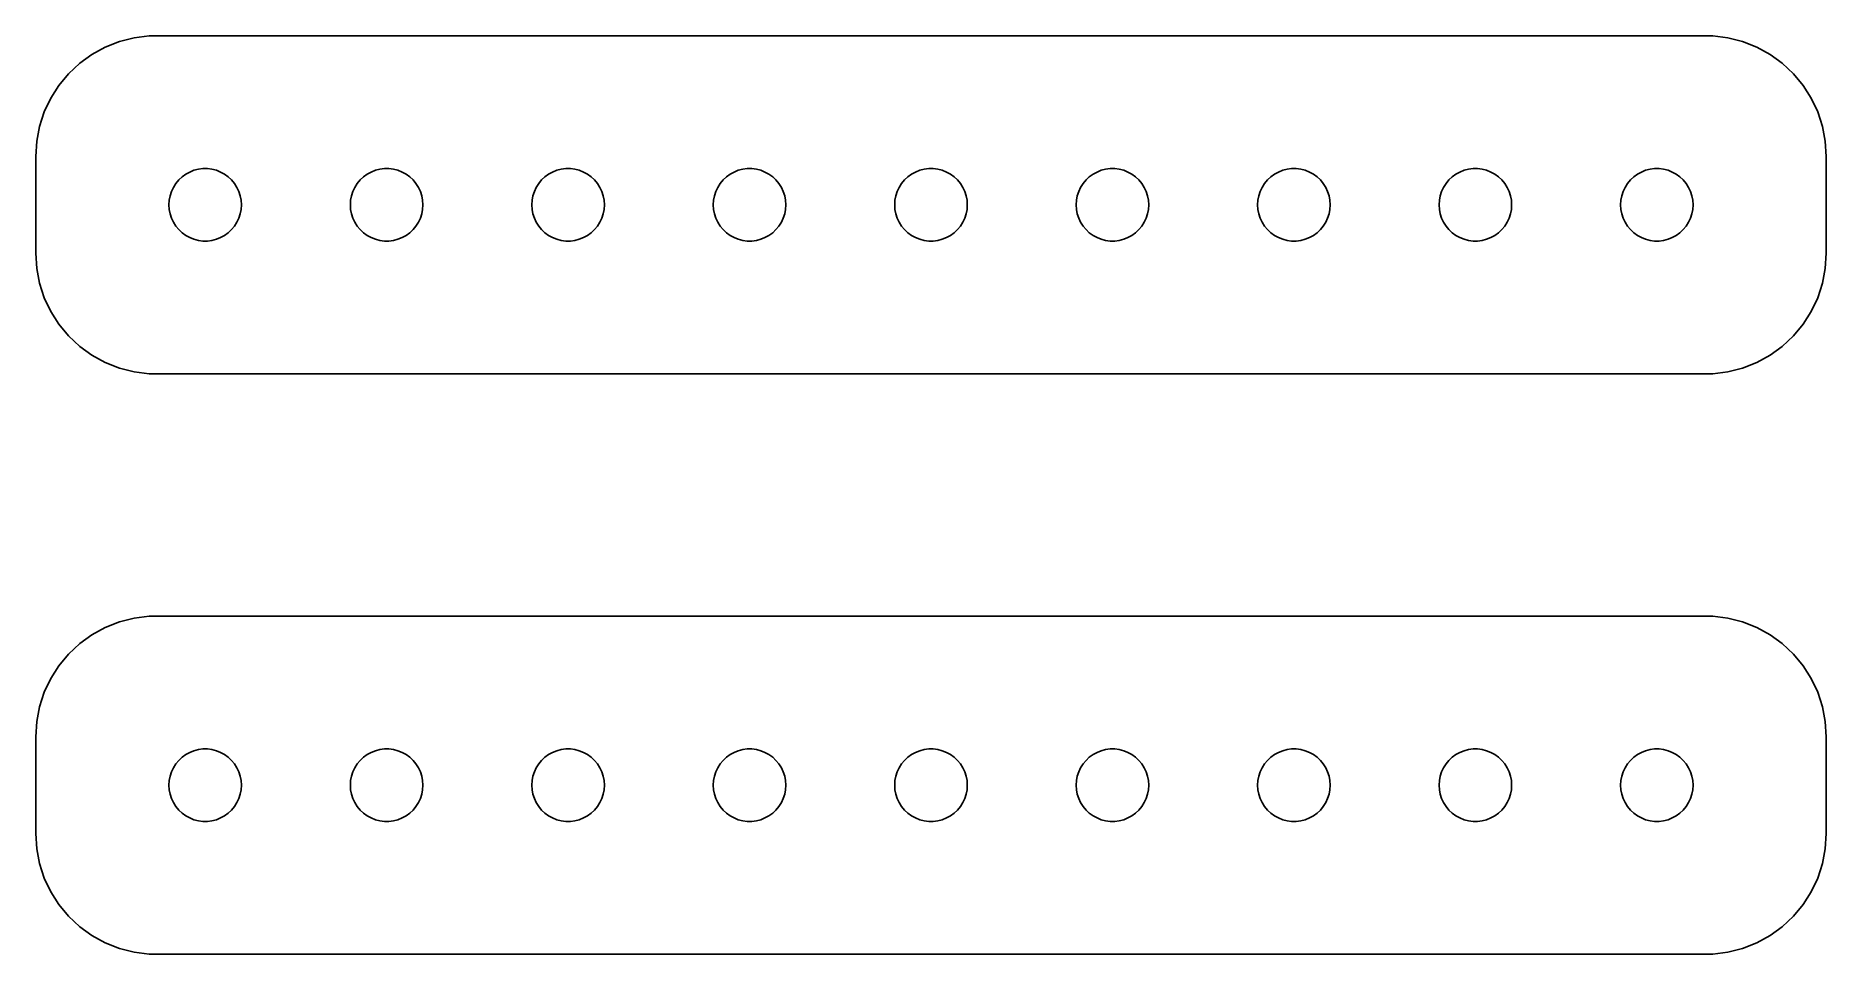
# Model space of a CAD drawing. Header units: metres. Extents: x -37 to 37, y 41 to 79.
import ezdxf

# ---------------------------------------------------------------- set-up
doc = ezdxf.new("R2010")
doc.units = ezdxf.units.M

msp = doc.modelspace()

# ---------------------------------------------------------------- linework, layer by layer
for p, q in [((-34.1289, 78.5241), (-34.6791, 78.2216)), ((-33.5451, 78.7553), (-34.1289, 78.5241)), ((-32.9369, 78.9114), (-33.5451, 78.7553)), ((-32.3139, 78.9901), (-32.9369, 78.9114)), ((32.3139, 78.9901), (-32.3139, 78.9901)), ((32.9369, 78.9114), (32.3139, 78.9901)), ((33.5451, 78.7553), (32.9369, 78.9114)), ((34.1289, 78.5241), (33.5451, 78.7553)), ((34.6791, 78.2216), (34.1289, 78.5241)), ((-35.1871, 77.8526), (-35.6448, 77.4227)), ((-34.6791, 78.2216), (-35.1871, 77.8526)), ((35.1871, 77.8526), (34.6791, 78.2216)), ((35.6448, 77.4227), (35.1871, 77.8526)), ((-35.6448, 77.4227), (-36.0451, 76.9389)), ((36.0451, 76.9389), (35.6448, 77.4227)), ((-36.3815, 76.4088), (-36.6489, 75.8406)), ((-36.0451, 76.9389), (-36.3815, 76.4088)), ((36.3815, 76.4088), (36.0451, 76.9389)), ((36.6489, 75.8406), (36.3815, 76.4088)), ((-36.6489, 75.8406), (-36.8429, 75.2434)), ((36.8429, 75.2434), (36.6489, 75.8406)), ((-36.8429, 75.2434), (-36.9606, 74.6267)), ((36.9606, 74.6267), (36.8429, 75.2434)), ((-36.9606, 74.6267), (-37, 74)), ((-37, 74), (-37, 70)), ((37, 74), (36.9606, 74.6267)), ((37, 70), (37, 74)), ((-30.9561, 73.1558), (-30.8037, 73.2665)), ((-30.8037, 73.2665), (-30.6387, 73.3572)), ((-30.6387, 73.3572), (-30.4635, 73.4266)), ((-30.4635, 73.4266), (-30.2811, 73.4734)), ((-30.2811, 73.4734), (-30.0942, 73.497)), ((-30.0942, 73.497), (-29.9058, 73.497)), ((-29.9058, 73.497), (-29.7189, 73.4734)), ((-29.7189, 73.4734), (-29.5365, 73.4266)), ((-29.5365, 73.4266), (-29.3613, 73.3572)), ((-29.3613, 73.3572), (-29.1963, 73.2665)), ((-29.1963, 73.2665), (-29.0439, 73.1558)), ((-23.4561, 73.1558), (-23.3037, 73.2665)), ((-23.3037, 73.2665), (-23.1387, 73.3572)), ((-23.1387, 73.3572), (-22.9635, 73.4266)), ((-22.9635, 73.4266), (-22.7811, 73.4734)), ((-22.7811, 73.4734), (-22.5942, 73.497)), ((-22.5942, 73.497), (-22.4058, 73.497)), ((-22.4058, 73.497), (-22.2189, 73.4734)), ((-22.2189, 73.4734), (-22.0365, 73.4266)), ((-22.0365, 73.4266), (-21.8613, 73.3572)), ((-21.8613, 73.3572), (-21.6963, 73.2665)), ((-21.6963, 73.2665), (-21.5439, 73.1558)), ((-15.9561, 73.1558), (-15.8037, 73.2665)), ((-15.8037, 73.2665), (-15.6387, 73.3572)), ((-15.6387, 73.3572), (-15.4635, 73.4266)), ((-15.4635, 73.4266), (-15.2811, 73.4734)), ((-15.2811, 73.4734), (-15.0942, 73.497)), ((-15.0942, 73.497), (-14.9058, 73.497)), ((-14.9058, 73.497), (-14.7189, 73.4734)), ((-14.7189, 73.4734), (-14.5365, 73.4266)), ((-14.5365, 73.4266), (-14.3613, 73.3572)), ((-14.3613, 73.3572), (-14.1963, 73.2665)), ((-14.1963, 73.2665), (-14.0439, 73.1558)), ((-8.45613, 73.1558), (-8.30373, 73.2665)), ((-8.30373, 73.2665), (-8.13866, 73.3572)), ((-8.13866, 73.3572), (-7.96352, 73.4266)), ((-7.96352, 73.4266), (-7.78107, 73.4734)), ((-7.78107, 73.4734), (-7.59418, 73.497)), ((-7.59418, 73.497), (-7.40581, 73.497)), ((-7.40581, 73.497), (-7.21892, 73.4734)), ((-7.21892, 73.4734), (-7.03647, 73.4266)), ((-7.03647, 73.4266), (-6.86133, 73.3572)), ((-6.86133, 73.3572), (-6.69626, 73.2665)), ((-6.69626, 73.2665), (-6.54385, 73.1558)), ((-0.956131, 73.1558), (-0.803726, 73.2665)), ((-0.803726, 73.2665), (-0.638657, 73.3572)), ((-0.638657, 73.3572), (-0.463516, 73.4266)), ((-0.463516, 73.4266), (-0.281067, 73.4734)), ((-0.281067, 73.4734), (-0.094177, 73.497)), ((-0.094177, 73.497), (0.094177, 73.497)), ((0.094177, 73.497), (0.281067, 73.4734)), ((0.281067, 73.4734), (0.463516, 73.4266)), ((0.463516, 73.4266), (0.638657, 73.3572)), ((0.638657, 73.3572), (0.803726, 73.2665)), ((0.803726, 73.2665), (0.956131, 73.1558)), ((6.54385, 73.1558), (6.69626, 73.2665)), ((6.69626, 73.2665), (6.86133, 73.3572)), ((6.86133, 73.3572), (7.03647, 73.4266)), ((7.03647, 73.4266), (7.21892, 73.4734)), ((7.21892, 73.4734), (7.40581, 73.497)), ((7.40581, 73.497), (7.59418, 73.497)), ((7.59418, 73.497), (7.78107, 73.4734)), ((7.78107, 73.4734), (7.96352, 73.4266)), ((7.96352, 73.4266), (8.13866, 73.3572)), ((8.13866, 73.3572), (8.30373, 73.2665)), ((8.30373, 73.2665), (8.45613, 73.1558)), ((14.0439, 73.1558), (14.1963, 73.2665)), ((14.1963, 73.2665), (14.3613, 73.3572)), ((14.3613, 73.3572), (14.5365, 73.4266)), ((14.5365, 73.4266), (14.7189, 73.4734)), ((14.7189, 73.4734), (14.9058, 73.497)), ((14.9058, 73.497), (15.0942, 73.497)), ((15.0942, 73.497), (15.2811, 73.4734)), ((15.2811, 73.4734), (15.4635, 73.4266)), ((15.4635, 73.4266), (15.6387, 73.3572)), ((15.6387, 73.3572), (15.8037, 73.2665)), ((15.8037, 73.2665), (15.9561, 73.1558)), ((21.5439, 73.1558), (21.6963, 73.2665)), ((21.6963, 73.2665), (21.8613, 73.3572)), ((21.8613, 73.3572), (22.0365, 73.4266)), ((22.0365, 73.4266), (22.2189, 73.4734)), ((22.2189, 73.4734), (22.4058, 73.497)), ((22.4058, 73.497), (22.5942, 73.497)), ((22.5942, 73.497), (22.7811, 73.4734)), ((22.7811, 73.4734), (22.9635, 73.4266)), ((22.9635, 73.4266), (23.1387, 73.3572)), ((23.1387, 73.3572), (23.3037, 73.2665)), ((23.3037, 73.2665), (23.4561, 73.1558)), ((29.0439, 73.1558), (29.1963, 73.2665)), ((29.1963, 73.2665), (29.3613, 73.3572)), ((29.3613, 73.3572), (29.5365, 73.4266)), ((29.5365, 73.4266), (29.7189, 73.4734)), ((29.7189, 73.4734), (29.9058, 73.497)), ((29.9058, 73.497), (30.0942, 73.497)), ((30.0942, 73.497), (30.2811, 73.4734)), ((30.2811, 73.4734), (30.4635, 73.4266)), ((30.4635, 73.4266), (30.6387, 73.3572)), ((30.6387, 73.3572), (30.8037, 73.2665)), ((30.8037, 73.2665), (30.9561, 73.1558)), ((-31.4529, 72.373), (-31.3947, 72.5522)), ((-31.3947, 72.5522), (-31.3145, 72.7226)), ((-31.3145, 72.7226), (-31.2135, 72.8817)), ((-31.2135, 72.8817), (-31.0934, 73.0268)), ((-31.0934, 73.0268), (-30.9561, 73.1558)), ((-29.0439, 73.1558), (-28.9065, 73.0268)), ((-28.9065, 73.0268), (-28.7865, 72.8817)), ((-28.7865, 72.8817), (-28.6855, 72.7226)), ((-28.6855, 72.7226), (-28.6053, 72.5522)), ((-28.6053, 72.5522), (-28.5471, 72.373)), ((-23.9529, 72.373), (-23.8947, 72.5522)), ((-23.8947, 72.5522), (-23.8145, 72.7226)), ((-23.8145, 72.7226), (-23.7135, 72.8817)), ((-23.7135, 72.8817), (-23.5934, 73.0268)), ((-23.5934, 73.0268), (-23.4561, 73.1558)), ((-21.5439, 73.1558), (-21.4065, 73.0268)), ((-21.4065, 73.0268), (-21.2865, 72.8817)), ((-21.2865, 72.8817), (-21.1855, 72.7226)), ((-21.1855, 72.7226), (-21.1053, 72.5522)), ((-21.1053, 72.5522), (-21.0471, 72.373)), ((-16.4529, 72.373), (-16.3947, 72.5522)), ((-16.3947, 72.5522), (-16.3145, 72.7226)), ((-16.3145, 72.7226), (-16.2135, 72.8817)), ((-16.2135, 72.8817), (-16.0934, 73.0268)), ((-16.0934, 73.0268), (-15.9561, 73.1558)), ((-14.0439, 73.1558), (-13.9065, 73.0268)), ((-13.9065, 73.0268), (-13.7865, 72.8817)), ((-13.7865, 72.8817), (-13.6855, 72.7226)), ((-13.6855, 72.7226), (-13.6053, 72.5522)), ((-13.6053, 72.5522), (-13.5471, 72.373)), ((-8.95287, 72.373), (-8.89465, 72.5522)), ((-8.89465, 72.5522), (-8.81445, 72.7226)), ((-8.81445, 72.7226), (-8.71352, 72.8817)), ((-8.71352, 72.8817), (-8.59344, 73.0268)), ((-8.59344, 73.0268), (-8.45613, 73.1558)), ((-6.54385, 73.1558), (-6.40654, 73.0268)), ((-6.40654, 73.0268), (-6.28647, 72.8817)), ((-6.28647, 72.8817), (-6.18553, 72.7226)), ((-6.18553, 72.7226), (-6.10533, 72.5522)), ((-6.10533, 72.5522), (-6.04712, 72.373)), ((-1.45287, 72.373), (-1.39465, 72.5522)), ((-1.39465, 72.5522), (-1.31445, 72.7226)), ((-1.31445, 72.7226), (-1.21352, 72.8817)), ((-1.21352, 72.8817), (-1.09344, 73.0268)), ((-1.09344, 73.0268), (-0.956131, 73.1558)), ((0.956131, 73.1558), (1.09344, 73.0268)), ((1.09344, 73.0268), (1.21352, 72.8817)), ((1.21352, 72.8817), (1.31445, 72.7226)), ((1.31445, 72.7226), (1.39465, 72.5522)), ((1.39465, 72.5522), (1.45287, 72.373)), ((6.04712, 72.373), (6.10533, 72.5522)), ((6.10533, 72.5522), (6.18553, 72.7226)), ((6.18553, 72.7226), (6.28647, 72.8817)), ((6.28647, 72.8817), (6.40654, 73.0268)), ((6.40654, 73.0268), (6.54385, 73.1558)), ((8.45613, 73.1558), (8.59344, 73.0268)), ((8.59344, 73.0268), (8.71352, 72.8817)), ((8.71352, 72.8817), (8.81445, 72.7226)), ((8.81445, 72.7226), (8.89465, 72.5522)), ((8.89465, 72.5522), (8.95287, 72.373)), ((13.5471, 72.373), (13.6053, 72.5522)), ((13.6053, 72.5522), (13.6855, 72.7226)), ((13.6855, 72.7226), (13.7865, 72.8817)), ((13.7865, 72.8817), (13.9065, 73.0268)), ((13.9065, 73.0268), (14.0439, 73.1558)), ((15.9561, 73.1558), (16.0934, 73.0268)), ((16.0934, 73.0268), (16.2135, 72.8817)), ((16.2135, 72.8817), (16.3145, 72.7226)), ((16.3145, 72.7226), (16.3947, 72.5522)), ((16.3947, 72.5522), (16.4529, 72.373)), ((21.0471, 72.373), (21.1053, 72.5522)), ((21.1053, 72.5522), (21.1855, 72.7226)), ((21.1855, 72.7226), (21.2865, 72.8817)), ((21.2865, 72.8817), (21.4065, 73.0268)), ((21.4065, 73.0268), (21.5439, 73.1558)), ((23.4561, 73.1558), (23.5934, 73.0268)), ((23.5934, 73.0268), (23.7135, 72.8817)), ((23.7135, 72.8817), (23.8145, 72.7226)), ((23.8145, 72.7226), (23.8947, 72.5522)), ((23.8947, 72.5522), (23.9529, 72.373)), ((28.5471, 72.373), (28.6053, 72.5522)), ((28.6053, 72.5522), (28.6855, 72.7226)), ((28.6855, 72.7226), (28.7865, 72.8817)), ((28.7865, 72.8817), (28.9065, 73.0268)), ((28.9065, 73.0268), (29.0439, 73.1558)), ((30.9561, 73.1558), (31.0934, 73.0268)), ((31.0934, 73.0268), (31.2135, 72.8817)), ((31.2135, 72.8817), (31.3145, 72.7226)), ((31.3145, 72.7226), (31.3947, 72.5522)), ((31.3947, 72.5522), (31.4529, 72.373)), ((-31.5, 72), (-31.4882, 72.188)), ((-31.4882, 71.812), (-31.5, 72)), ((-31.4882, 72.188), (-31.4529, 72.373)), ((-31.4529, 71.627), (-31.4882, 71.812)), ((-28.5471, 72.373), (-28.5118, 72.188)), ((-28.5118, 71.812), (-28.5471, 71.627)), ((-28.5118, 72.188), (-28.5, 72)), ((-28.5, 72), (-28.5118, 71.812)), ((-24, 72), (-23.9882, 72.188)), ((-23.9882, 71.812), (-24, 72)), ((-23.9882, 72.188), (-23.9529, 72.373)), ((-23.9529, 71.627), (-23.9882, 71.812)), ((-21.0471, 72.373), (-21.0118, 72.188)), ((-21.0118, 71.812), (-21.0471, 71.627)), ((-21.0118, 72.188), (-21, 72)), ((-21, 72), (-21.0118, 71.812)), ((-16.5, 72), (-16.4882, 72.188)), ((-16.4882, 71.812), (-16.5, 72)), ((-16.4882, 72.188), (-16.4529, 72.373)), ((-16.4529, 71.627), (-16.4882, 71.812)), ((-13.5471, 72.373), (-13.5118, 72.188)), ((-13.5118, 71.812), (-13.5471, 71.627)), ((-13.5118, 72.188), (-13.5, 72)), ((-13.5, 72), (-13.5118, 71.812)), ((-9, 72), (-8.98816, 72.188)), ((-8.98816, 71.812), (-9, 72)), ((-8.98816, 72.188), (-8.95287, 72.373)), ((-8.95287, 71.627), (-8.98816, 71.812)), ((-6.04712, 72.373), (-6.01183, 72.188)), ((-6.01183, 71.812), (-6.04712, 71.627)), ((-6.01183, 72.188), (-6, 72)), ((-6, 72), (-6.01183, 71.812)), ((-1.5, 72), (-1.48816, 72.188)), ((-1.48816, 71.812), (-1.5, 72)), ((-1.48816, 72.188), (-1.45287, 72.373)), ((-1.45287, 71.627), (-1.48816, 71.812)), ((1.45287, 72.373), (1.48816, 72.188)), ((1.48816, 71.812), (1.45287, 71.627)), ((1.48816, 72.188), (1.5, 72)), ((1.5, 72), (1.48816, 71.812)), ((6, 72), (6.01183, 72.188)), ((6.01183, 71.812), (6, 72)), ((6.01183, 72.188), (6.04712, 72.373)), ((6.04712, 71.627), (6.01183, 71.812)), ((8.95287, 72.373), (8.98816, 72.188)), ((8.98816, 71.812), (8.95287, 71.627)), ((8.98816, 72.188), (9, 72)), ((9, 72), (8.98816, 71.812)), ((13.5, 72), (13.5118, 72.188)), ((13.5118, 71.812), (13.5, 72)), ((13.5118, 72.188), (13.5471, 72.373)), ((13.5471, 71.627), (13.5118, 71.812)), ((16.4529, 72.373), (16.4882, 72.188)), ((16.4882, 71.812), (16.4529, 71.627)), ((16.4882, 72.188), (16.5, 72)), ((16.5, 72), (16.4882, 71.812)), ((21, 72), (21.0118, 72.188)), ((21.0118, 71.812), (21, 72)), ((21.0118, 72.188), (21.0471, 72.373)), ((21.0471, 71.627), (21.0118, 71.812)), ((23.9529, 72.373), (23.9882, 72.188)), ((23.9882, 71.812), (23.9529, 71.627)), ((23.9882, 72.188), (24, 72)), ((24, 72), (23.9882, 71.812)), ((28.5, 72), (28.5118, 72.188)), ((28.5118, 71.812), (28.5, 72)), ((28.5118, 72.188), (28.5471, 72.373)), ((28.5471, 71.627), (28.5118, 71.812)), ((31.4529, 72.373), (31.4882, 72.188)), ((31.4882, 71.812), (31.4529, 71.627)), ((31.4882, 72.188), (31.5, 72)), ((31.5, 72), (31.4882, 71.812)), ((-31.3947, 71.4478), (-31.4529, 71.627)), ((-31.3145, 71.2774), (-31.3947, 71.4478)), ((-31.2135, 71.1183), (-31.3145, 71.2774)), ((-31.0934, 70.9732), (-31.2135, 71.1183)), ((-28.7865, 71.1183), (-28.9065, 70.9732)), ((-28.6855, 71.2774), (-28.7865, 71.1183)), ((-28.6053, 71.4478), (-28.6855, 71.2774)), ((-28.5471, 71.627), (-28.6053, 71.4478)), ((-23.8947, 71.4478), (-23.9529, 71.627)), ((-23.8145, 71.2774), (-23.8947, 71.4478)), ((-23.7135, 71.1183), (-23.8145, 71.2774)), ((-23.5934, 70.9732), (-23.7135, 71.1183)), ((-21.2865, 71.1183), (-21.4065, 70.9732)), ((-21.1855, 71.2774), (-21.2865, 71.1183)), ((-21.1053, 71.4478), (-21.1855, 71.2774)), ((-21.0471, 71.627), (-21.1053, 71.4478)), ((-16.3947, 71.4478), (-16.4529, 71.627)), ((-16.3145, 71.2774), (-16.3947, 71.4478)), ((-16.2135, 71.1183), (-16.3145, 71.2774)), ((-16.0934, 70.9732), (-16.2135, 71.1183)), ((-13.7865, 71.1183), (-13.9065, 70.9732)), ((-13.6855, 71.2774), (-13.7865, 71.1183)), ((-13.6053, 71.4478), (-13.6855, 71.2774)), ((-13.5471, 71.627), (-13.6053, 71.4478)), ((-8.89465, 71.4478), (-8.95287, 71.627)), ((-8.81445, 71.2774), (-8.89465, 71.4478)), ((-8.71352, 71.1183), (-8.81445, 71.2774)), ((-8.59344, 70.9732), (-8.71352, 71.1183)), ((-6.28647, 71.1183), (-6.40654, 70.9732)), ((-6.18553, 71.2774), (-6.28647, 71.1183)), ((-6.10533, 71.4478), (-6.18553, 71.2774)), ((-6.04712, 71.627), (-6.10533, 71.4478)), ((-1.39465, 71.4478), (-1.45287, 71.627)), ((-1.31445, 71.2774), (-1.39465, 71.4478)), ((-1.21352, 71.1183), (-1.31445, 71.2774)), ((-1.09344, 70.9732), (-1.21352, 71.1183)), ((1.21352, 71.1183), (1.09344, 70.9732)), ((1.31445, 71.2774), (1.21352, 71.1183)), ((1.39465, 71.4478), (1.31445, 71.2774)), ((1.45287, 71.627), (1.39465, 71.4478)), ((6.10533, 71.4478), (6.04712, 71.627)), ((6.18553, 71.2774), (6.10533, 71.4478)), ((6.28647, 71.1183), (6.18553, 71.2774)), ((6.40654, 70.9732), (6.28647, 71.1183)), ((8.71352, 71.1183), (8.59344, 70.9732)), ((8.81445, 71.2774), (8.71352, 71.1183)), ((8.89465, 71.4478), (8.81445, 71.2774)), ((8.95287, 71.627), (8.89465, 71.4478)), ((13.6053, 71.4478), (13.5471, 71.627)), ((13.6855, 71.2774), (13.6053, 71.4478)), ((13.7865, 71.1183), (13.6855, 71.2774)), ((13.9065, 70.9732), (13.7865, 71.1183)), ((16.2135, 71.1183), (16.0934, 70.9732)), ((16.3145, 71.2774), (16.2135, 71.1183)), ((16.3947, 71.4478), (16.3145, 71.2774)), ((16.4529, 71.627), (16.3947, 71.4478)), ((21.1053, 71.4478), (21.0471, 71.627)), ((21.1855, 71.2774), (21.1053, 71.4478)), ((21.2865, 71.1183), (21.1855, 71.2774)), ((21.4065, 70.9732), (21.2865, 71.1183)), ((23.7135, 71.1183), (23.5934, 70.9732)), ((23.8145, 71.2774), (23.7135, 71.1183)), ((23.8947, 71.4478), (23.8145, 71.2774)), ((23.9529, 71.627), (23.8947, 71.4478)), ((28.6053, 71.4478), (28.5471, 71.627)), ((28.6855, 71.2774), (28.6053, 71.4478)), ((28.7865, 71.1183), (28.6855, 71.2774)), ((28.9065, 70.9732), (28.7865, 71.1183)), ((31.2135, 71.1183), (31.0934, 70.9732)), ((31.3145, 71.2774), (31.2135, 71.1183)), ((31.3947, 71.4478), (31.3145, 71.2774)), ((31.4529, 71.627), (31.3947, 71.4478)), ((-30.9561, 70.8442), (-31.0934, 70.9732)), ((-30.8037, 70.7335), (-30.9561, 70.8442)), ((-30.6387, 70.6428), (-30.8037, 70.7335)), ((-30.4635, 70.5734), (-30.6387, 70.6428)), ((-30.2811, 70.5266), (-30.4635, 70.5734)), ((-30.0942, 70.503), (-30.2811, 70.5266)), ((-29.9058, 70.503), (-30.0942, 70.503)), ((-29.7189, 70.5266), (-29.9058, 70.503)), ((-29.5365, 70.5734), (-29.7189, 70.5266)), ((-29.3613, 70.6428), (-29.5365, 70.5734)), ((-29.1963, 70.7335), (-29.3613, 70.6428)), ((-29.0439, 70.8442), (-29.1963, 70.7335)), ((-28.9065, 70.9732), (-29.0439, 70.8442)), ((-23.4561, 70.8442), (-23.5934, 70.9732)), ((-23.3037, 70.7335), (-23.4561, 70.8442)), ((-23.1387, 70.6428), (-23.3037, 70.7335)), ((-22.9635, 70.5734), (-23.1387, 70.6428)), ((-22.7811, 70.5266), (-22.9635, 70.5734)), ((-22.5942, 70.503), (-22.7811, 70.5266)), ((-22.4058, 70.503), (-22.5942, 70.503)), ((-22.2189, 70.5266), (-22.4058, 70.503)), ((-22.0365, 70.5734), (-22.2189, 70.5266)), ((-21.8613, 70.6428), (-22.0365, 70.5734)), ((-21.6963, 70.7335), (-21.8613, 70.6428)), ((-21.5439, 70.8442), (-21.6963, 70.7335)), ((-21.4065, 70.9732), (-21.5439, 70.8442)), ((-15.9561, 70.8442), (-16.0934, 70.9732)), ((-15.8037, 70.7335), (-15.9561, 70.8442)), ((-15.6387, 70.6428), (-15.8037, 70.7335)), ((-15.4635, 70.5734), (-15.6387, 70.6428)), ((-15.2811, 70.5266), (-15.4635, 70.5734)), ((-15.0942, 70.503), (-15.2811, 70.5266)), ((-14.9058, 70.503), (-15.0942, 70.503)), ((-14.7189, 70.5266), (-14.9058, 70.503)), ((-14.5365, 70.5734), (-14.7189, 70.5266)), ((-14.3613, 70.6428), (-14.5365, 70.5734)), ((-14.1963, 70.7335), (-14.3613, 70.6428)), ((-14.0439, 70.8442), (-14.1963, 70.7335)), ((-13.9065, 70.9732), (-14.0439, 70.8442)), ((-8.45613, 70.8442), (-8.59344, 70.9732)), ((-8.30373, 70.7335), (-8.45613, 70.8442)), ((-8.13866, 70.6428), (-8.30373, 70.7335)), ((-7.96352, 70.5734), (-8.13866, 70.6428)), ((-7.78107, 70.5266), (-7.96352, 70.5734)), ((-7.59418, 70.503), (-7.78107, 70.5266)), ((-7.40581, 70.503), (-7.59418, 70.503)), ((-7.21892, 70.5266), (-7.40581, 70.503)), ((-7.03647, 70.5734), (-7.21892, 70.5266)), ((-6.86133, 70.6428), (-7.03647, 70.5734)), ((-6.69626, 70.7335), (-6.86133, 70.6428)), ((-6.54385, 70.8442), (-6.69626, 70.7335)), ((-6.40654, 70.9732), (-6.54385, 70.8442)), ((-0.956131, 70.8442), (-1.09344, 70.9732)), ((-0.803726, 70.7335), (-0.956131, 70.8442)), ((-0.638657, 70.6428), (-0.803726, 70.7335)), ((-0.463516, 70.5734), (-0.638657, 70.6428)), ((-0.281067, 70.5266), (-0.463516, 70.5734)), ((-0.094177, 70.503), (-0.281067, 70.5266)), ((0.094177, 70.503), (-0.094177, 70.503)), ((0.281067, 70.5266), (0.094177, 70.503)), ((0.463516, 70.5734), (0.281067, 70.5266)), ((0.638657, 70.6428), (0.463516, 70.5734)), ((0.803726, 70.7335), (0.638657, 70.6428)), ((0.956131, 70.8442), (0.803726, 70.7335)), ((1.09344, 70.9732), (0.956131, 70.8442)), ((6.54385, 70.8442), (6.40654, 70.9732)), ((6.69626, 70.7335), (6.54385, 70.8442)), ((6.86133, 70.6428), (6.69626, 70.7335)), ((7.03647, 70.5734), (6.86133, 70.6428)), ((7.21892, 70.5266), (7.03647, 70.5734)), ((7.40581, 70.503), (7.21892, 70.5266)), ((7.59418, 70.503), (7.40581, 70.503)), ((7.78107, 70.5266), (7.59418, 70.503)), ((7.96352, 70.5734), (7.78107, 70.5266)), ((8.13866, 70.6428), (7.96352, 70.5734)), ((8.30373, 70.7335), (8.13866, 70.6428)), ((8.45613, 70.8442), (8.30373, 70.7335)), ((8.59344, 70.9732), (8.45613, 70.8442)), ((14.0439, 70.8442), (13.9065, 70.9732)), ((14.1963, 70.7335), (14.0439, 70.8442)), ((14.3613, 70.6428), (14.1963, 70.7335)), ((14.5365, 70.5734), (14.3613, 70.6428)), ((14.7189, 70.5266), (14.5365, 70.5734)), ((14.9058, 70.503), (14.7189, 70.5266)), ((15.0942, 70.503), (14.9058, 70.503)), ((15.2811, 70.5266), (15.0942, 70.503)), ((15.4635, 70.5734), (15.2811, 70.5266)), ((15.6387, 70.6428), (15.4635, 70.5734)), ((15.8037, 70.7335), (15.6387, 70.6428)), ((15.9561, 70.8442), (15.8037, 70.7335)), ((16.0934, 70.9732), (15.9561, 70.8442)), ((21.5439, 70.8442), (21.4065, 70.9732)), ((21.6963, 70.7335), (21.5439, 70.8442)), ((21.8613, 70.6428), (21.6963, 70.7335)), ((22.0365, 70.5734), (21.8613, 70.6428)), ((22.2189, 70.5266), (22.0365, 70.5734)), ((22.4058, 70.503), (22.2189, 70.5266)), ((22.5942, 70.503), (22.4058, 70.503)), ((22.7811, 70.5266), (22.5942, 70.503)), ((22.9635, 70.5734), (22.7811, 70.5266)), ((23.1387, 70.6428), (22.9635, 70.5734)), ((23.3037, 70.7335), (23.1387, 70.6428)), ((23.4561, 70.8442), (23.3037, 70.7335)), ((23.5934, 70.9732), (23.4561, 70.8442)), ((29.0439, 70.8442), (28.9065, 70.9732)), ((29.1963, 70.7335), (29.0439, 70.8442)), ((29.3613, 70.6428), (29.1963, 70.7335)), ((29.5365, 70.5734), (29.3613, 70.6428)), ((29.7189, 70.5266), (29.5365, 70.5734)), ((29.9058, 70.503), (29.7189, 70.5266)), ((30.0942, 70.503), (29.9058, 70.503)), ((30.2811, 70.5266), (30.0942, 70.503)), ((30.4635, 70.5734), (30.2811, 70.5266)), ((30.6387, 70.6428), (30.4635, 70.5734)), ((30.8037, 70.7335), (30.6387, 70.6428)), ((30.9561, 70.8442), (30.8037, 70.7335)), ((31.0934, 70.9732), (30.9561, 70.8442)), ((-37, 70), (-36.9606, 69.3733)), ((36.9606, 69.3733), (37, 70)), ((-36.9606, 69.3733), (-36.8429, 68.7566)), ((36.8429, 68.7566), (36.9606, 69.3733)), ((-36.8429, 68.7566), (-36.6489, 68.1594)), ((-36.6489, 68.1594), (-36.3815, 67.5912)), ((36.3815, 67.5912), (36.6489, 68.1594)), ((36.6489, 68.1594), (36.8429, 68.7566)), ((-36.3815, 67.5912), (-36.0451, 67.0611)), ((36.0451, 67.0611), (36.3815, 67.5912)), ((-36.0451, 67.0611), (-35.6448, 66.5773)), ((35.6448, 66.5773), (36.0451, 67.0611)), ((-35.6448, 66.5773), (-35.1871, 66.1474)), ((-35.1871, 66.1474), (-34.6791, 65.7784)), ((34.6791, 65.7784), (35.1871, 66.1474)), ((35.1871, 66.1474), (35.6448, 66.5773)), ((-34.6791, 65.7784), (-34.1289, 65.4759)), ((-34.1289, 65.4759), (-33.5451, 65.2447)), ((-33.5451, 65.2447), (-32.9369, 65.0886)), ((32.9369, 65.0886), (33.5451, 65.2447)), ((33.5451, 65.2447), (34.1289, 65.4759)), ((34.1289, 65.4759), (34.6791, 65.7784)), ((-32.9369, 65.0886), (-32.3139, 65.0099)), ((-32.3139, 65.0099), (32.3139, 65.0099)), ((32.3139, 65.0099), (32.9369, 65.0886)), ((-32.9369, 54.9114), (-33.5451, 54.7553)), ((-32.3139, 54.9901), (-32.9369, 54.9114)), ((32.3139, 54.9901), (-32.3139, 54.9901)), ((32.9369, 54.9114), (32.3139, 54.9901)), ((33.5451, 54.7553), (32.9369, 54.9114)), ((-34.6791, 54.2216), (-35.1871, 53.8526)), ((-34.1289, 54.5241), (-34.6791, 54.2216)), ((-33.5451, 54.7553), (-34.1289, 54.5241)), ((34.1289, 54.5241), (33.5451, 54.7553)), ((34.6791, 54.2216), (34.1289, 54.5241)), ((35.1871, 53.8526), (34.6791, 54.2216)), ((-35.6448, 53.4227), (-36.0451, 52.9389)), ((-35.1871, 53.8526), (-35.6448, 53.4227)), ((35.6448, 53.4227), (35.1871, 53.8526)), ((36.0451, 52.9389), (35.6448, 53.4227)), ((-36.0451, 52.9389), (-36.3815, 52.4088)), ((36.3815, 52.4088), (36.0451, 52.9389)), ((-36.6489, 51.8406), (-36.8429, 51.2434)), ((-36.3815, 52.4088), (-36.6489, 51.8406)), ((36.6489, 51.8406), (36.3815, 52.4088)), ((36.8429, 51.2434), (36.6489, 51.8406)), ((-36.8429, 51.2434), (-36.9606, 50.6267)), ((36.9606, 50.6267), (36.8429, 51.2434)), ((-36.9606, 50.6267), (-37, 50)), ((37, 50), (36.9606, 50.6267)), ((-37, 50), (-37, 46)), ((37, 46), (37, 50)), ((-31.3145, 48.7226), (-31.2135, 48.8817)), ((-31.2135, 48.8817), (-31.0934, 49.0268)), ((-31.0934, 49.0268), (-30.9561, 49.1558)), ((-30.9561, 49.1558), (-30.8037, 49.2665)), ((-30.8037, 49.2665), (-30.6387, 49.3572)), ((-30.6387, 49.3572), (-30.4635, 49.4266)), ((-30.4635, 49.4266), (-30.2811, 49.4734)), ((-30.2811, 49.4734), (-30.0942, 49.497)), ((-30.0942, 49.497), (-29.9058, 49.497)), ((-29.9058, 49.497), (-29.7189, 49.4734)), ((-29.7189, 49.4734), (-29.5365, 49.4266)), ((-29.5365, 49.4266), (-29.3613, 49.3572)), ((-29.3613, 49.3572), (-29.1963, 49.2665)), ((-29.1963, 49.2665), (-29.0439, 49.1558)), ((-29.0439, 49.1558), (-28.9065, 49.0268)), ((-28.9065, 49.0268), (-28.7865, 48.8817)), ((-28.7865, 48.8817), (-28.6855, 48.7226)), ((-23.8145, 48.7226), (-23.7135, 48.8817)), ((-23.7135, 48.8817), (-23.5934, 49.0268)), ((-23.5934, 49.0268), (-23.4561, 49.1558)), ((-23.4561, 49.1558), (-23.3037, 49.2665)), ((-23.3037, 49.2665), (-23.1387, 49.3572)), ((-23.1387, 49.3572), (-22.9635, 49.4266)), ((-22.9635, 49.4266), (-22.7811, 49.4734)), ((-22.7811, 49.4734), (-22.5942, 49.497)), ((-22.5942, 49.497), (-22.4058, 49.497)), ((-22.4058, 49.497), (-22.2189, 49.4734)), ((-22.2189, 49.4734), (-22.0365, 49.4266)), ((-22.0365, 49.4266), (-21.8613, 49.3572)), ((-21.8613, 49.3572), (-21.6963, 49.2665)), ((-21.6963, 49.2665), (-21.5439, 49.1558)), ((-21.5439, 49.1558), (-21.4065, 49.0268)), ((-21.4065, 49.0268), (-21.2865, 48.8817)), ((-21.2865, 48.8817), (-21.1855, 48.7226)), ((-16.3145, 48.7226), (-16.2135, 48.8817)), ((-16.2135, 48.8817), (-16.0934, 49.0268)), ((-16.0934, 49.0268), (-15.9561, 49.1558)), ((-15.9561, 49.1558), (-15.8037, 49.2665)), ((-15.8037, 49.2665), (-15.6387, 49.3572)), ((-15.6387, 49.3572), (-15.4635, 49.4266)), ((-15.4635, 49.4266), (-15.2811, 49.4734)), ((-15.2811, 49.4734), (-15.0942, 49.497)), ((-15.0942, 49.497), (-14.9058, 49.497)), ((-14.9058, 49.497), (-14.7189, 49.4734)), ((-14.7189, 49.4734), (-14.5365, 49.4266)), ((-14.5365, 49.4266), (-14.3613, 49.3572)), ((-14.3613, 49.3572), (-14.1963, 49.2665)), ((-14.1963, 49.2665), (-14.0439, 49.1558)), ((-14.0439, 49.1558), (-13.9065, 49.0268)), ((-13.9065, 49.0268), (-13.7865, 48.8817)), ((-13.7865, 48.8817), (-13.6855, 48.7226)), ((-8.81445, 48.7226), (-8.71352, 48.8817)), ((-8.71352, 48.8817), (-8.59344, 49.0268)), ((-8.59344, 49.0268), (-8.45613, 49.1558)), ((-8.45613, 49.1558), (-8.30373, 49.2665)), ((-8.30373, 49.2665), (-8.13866, 49.3572)), ((-8.13866, 49.3572), (-7.96352, 49.4266)), ((-7.96352, 49.4266), (-7.78107, 49.4734)), ((-7.78107, 49.4734), (-7.59418, 49.497)), ((-7.59418, 49.497), (-7.40581, 49.497)), ((-7.40581, 49.497), (-7.21892, 49.4734)), ((-7.21892, 49.4734), (-7.03647, 49.4266)), ((-7.03647, 49.4266), (-6.86133, 49.3572)), ((-6.86133, 49.3572), (-6.69626, 49.2665)), ((-6.69626, 49.2665), (-6.54385, 49.1558)), ((-6.54385, 49.1558), (-6.40654, 49.0268)), ((-6.40654, 49.0268), (-6.28647, 48.8817)), ((-6.28647, 48.8817), (-6.18553, 48.7226)), ((-1.31445, 48.7226), (-1.21352, 48.8817)), ((-1.21352, 48.8817), (-1.09344, 49.0268)), ((-1.09344, 49.0268), (-0.956131, 49.1558)), ((-0.956131, 49.1558), (-0.803726, 49.2665)), ((-0.803726, 49.2665), (-0.638657, 49.3572)), ((-0.638657, 49.3572), (-0.463516, 49.4266)), ((-0.463516, 49.4266), (-0.281067, 49.4734)), ((-0.281067, 49.4734), (-0.094177, 49.497)), ((-0.094177, 49.497), (0.094177, 49.497)), ((0.094177, 49.497), (0.281067, 49.4734)), ((0.281067, 49.4734), (0.463516, 49.4266)), ((0.463516, 49.4266), (0.638657, 49.3572)), ((0.638657, 49.3572), (0.803726, 49.2665)), ((0.803726, 49.2665), (0.956131, 49.1558)), ((0.956131, 49.1558), (1.09344, 49.0268)), ((1.09344, 49.0268), (1.21352, 48.8817)), ((1.21352, 48.8817), (1.31445, 48.7226)), ((6.18553, 48.7226), (6.28647, 48.8817)), ((6.28647, 48.8817), (6.40654, 49.0268)), ((6.40654, 49.0268), (6.54385, 49.1558)), ((6.54385, 49.1558), (6.69626, 49.2665)), ((6.69626, 49.2665), (6.86133, 49.3572)), ((6.86133, 49.3572), (7.03647, 49.4266)), ((7.03647, 49.4266), (7.21892, 49.4734)), ((7.21892, 49.4734), (7.40581, 49.497)), ((7.40581, 49.497), (7.59418, 49.497)), ((7.59418, 49.497), (7.78107, 49.4734)), ((7.78107, 49.4734), (7.96352, 49.4266)), ((7.96352, 49.4266), (8.13866, 49.3572)), ((8.13866, 49.3572), (8.30373, 49.2665)), ((8.30373, 49.2665), (8.45613, 49.1558)), ((8.45613, 49.1558), (8.59344, 49.0268)), ((8.59344, 49.0268), (8.71352, 48.8817)), ((8.71352, 48.8817), (8.81445, 48.7226)), ((13.6855, 48.7226), (13.7865, 48.8817)), ((13.7865, 48.8817), (13.9065, 49.0268)), ((13.9065, 49.0268), (14.0439, 49.1558)), ((14.0439, 49.1558), (14.1963, 49.2665)), ((14.1963, 49.2665), (14.3613, 49.3572)), ((14.3613, 49.3572), (14.5365, 49.4266)), ((14.5365, 49.4266), (14.7189, 49.4734)), ((14.7189, 49.4734), (14.9058, 49.497)), ((14.9058, 49.497), (15.0942, 49.497)), ((15.0942, 49.497), (15.2811, 49.4734)), ((15.2811, 49.4734), (15.4635, 49.4266)), ((15.4635, 49.4266), (15.6387, 49.3572)), ((15.6387, 49.3572), (15.8037, 49.2665)), ((15.8037, 49.2665), (15.9561, 49.1558)), ((15.9561, 49.1558), (16.0934, 49.0268)), ((16.0934, 49.0268), (16.2135, 48.8817)), ((16.2135, 48.8817), (16.3145, 48.7226)), ((21.1855, 48.7226), (21.2865, 48.8817)), ((21.2865, 48.8817), (21.4065, 49.0268)), ((21.4065, 49.0268), (21.5439, 49.1558)), ((21.5439, 49.1558), (21.6963, 49.2665)), ((21.6963, 49.2665), (21.8613, 49.3572)), ((21.8613, 49.3572), (22.0365, 49.4266)), ((22.0365, 49.4266), (22.2189, 49.4734)), ((22.2189, 49.4734), (22.4058, 49.497)), ((22.4058, 49.497), (22.5942, 49.497)), ((22.5942, 49.497), (22.7811, 49.4734)), ((22.7811, 49.4734), (22.9635, 49.4266)), ((22.9635, 49.4266), (23.1387, 49.3572)), ((23.1387, 49.3572), (23.3037, 49.2665)), ((23.3037, 49.2665), (23.4561, 49.1558)), ((23.4561, 49.1558), (23.5934, 49.0268)), ((23.5934, 49.0268), (23.7135, 48.8817)), ((23.7135, 48.8817), (23.8145, 48.7226)), ((28.6855, 48.7226), (28.7865, 48.8817)), ((28.7865, 48.8817), (28.9065, 49.0268)), ((28.9065, 49.0268), (29.0439, 49.1558)), ((29.0439, 49.1558), (29.1963, 49.2665)), ((29.1963, 49.2665), (29.3613, 49.3572)), ((29.3613, 49.3572), (29.5365, 49.4266)), ((29.5365, 49.4266), (29.7189, 49.4734)), ((29.7189, 49.4734), (29.9058, 49.497)), ((29.9058, 49.497), (30.0942, 49.497)), ((30.0942, 49.497), (30.2811, 49.4734)), ((30.2811, 49.4734), (30.4635, 49.4266)), ((30.4635, 49.4266), (30.6387, 49.3572)), ((30.6387, 49.3572), (30.8037, 49.2665)), ((30.8037, 49.2665), (30.9561, 49.1558)), ((30.9561, 49.1558), (31.0934, 49.0268)), ((31.0934, 49.0268), (31.2135, 48.8817)), ((31.2135, 48.8817), (31.3145, 48.7226)), ((-31.5, 48), (-31.4882, 48.188)), ((-31.4882, 48.188), (-31.4529, 48.373)), ((-31.4529, 48.373), (-31.3947, 48.5522)), ((-31.3947, 48.5522), (-31.3145, 48.7226)), ((-28.6855, 48.7226), (-28.6053, 48.5522)), ((-28.6053, 48.5522), (-28.5471, 48.373)), ((-28.5471, 48.373), (-28.5118, 48.188)), ((-28.5118, 48.188), (-28.5, 48)), ((-24, 48), (-23.9882, 48.188)), ((-23.9882, 48.188), (-23.9529, 48.373)), ((-23.9529, 48.373), (-23.8947, 48.5522)), ((-23.8947, 48.5522), (-23.8145, 48.7226)), ((-21.1855, 48.7226), (-21.1053, 48.5522)), ((-21.1053, 48.5522), (-21.0471, 48.373)), ((-21.0471, 48.373), (-21.0118, 48.188)), ((-21.0118, 48.188), (-21, 48)), ((-16.5, 48), (-16.4882, 48.188)), ((-16.4882, 48.188), (-16.4529, 48.373)), ((-16.4529, 48.373), (-16.3947, 48.5522)), ((-16.3947, 48.5522), (-16.3145, 48.7226)), ((-13.6855, 48.7226), (-13.6053, 48.5522)), ((-13.6053, 48.5522), (-13.5471, 48.373)), ((-13.5471, 48.373), (-13.5118, 48.188)), ((-13.5118, 48.188), (-13.5, 48)), ((-9, 48), (-8.98816, 48.188)), ((-8.98816, 48.188), (-8.95287, 48.373)), ((-8.95287, 48.373), (-8.89465, 48.5522)), ((-8.89465, 48.5522), (-8.81445, 48.7226)), ((-6.18553, 48.7226), (-6.10533, 48.5522)), ((-6.10533, 48.5522), (-6.04712, 48.373)), ((-6.04712, 48.373), (-6.01183, 48.188)), ((-6.01183, 48.188), (-6, 48)), ((-1.5, 48), (-1.48816, 48.188)), ((-1.48816, 48.188), (-1.45287, 48.373)), ((-1.45287, 48.373), (-1.39465, 48.5522)), ((-1.39465, 48.5522), (-1.31445, 48.7226)), ((1.31445, 48.7226), (1.39465, 48.5522)), ((1.39465, 48.5522), (1.45287, 48.373)), ((1.45287, 48.373), (1.48816, 48.188)), ((1.48816, 48.188), (1.5, 48)), ((6, 48), (6.01183, 48.188)), ((6.01183, 48.188), (6.04712, 48.373)), ((6.04712, 48.373), (6.10533, 48.5522)), ((6.10533, 48.5522), (6.18553, 48.7226)), ((8.81445, 48.7226), (8.89465, 48.5522)), ((8.89465, 48.5522), (8.95287, 48.373)), ((8.95287, 48.373), (8.98816, 48.188)), ((8.98816, 48.188), (9, 48)), ((13.5, 48), (13.5118, 48.188)), ((13.5118, 48.188), (13.5471, 48.373)), ((13.5471, 48.373), (13.6053, 48.5522)), ((13.6053, 48.5522), (13.6855, 48.7226)), ((16.3145, 48.7226), (16.3947, 48.5522)), ((16.3947, 48.5522), (16.4529, 48.373)), ((16.4529, 48.373), (16.4882, 48.188)), ((16.4882, 48.188), (16.5, 48)), ((21, 48), (21.0118, 48.188)), ((21.0118, 48.188), (21.0471, 48.373)), ((21.0471, 48.373), (21.1053, 48.5522)), ((21.1053, 48.5522), (21.1855, 48.7226)), ((23.8145, 48.7226), (23.8947, 48.5522)), ((23.8947, 48.5522), (23.9529, 48.373)), ((23.9529, 48.373), (23.9882, 48.188)), ((23.9882, 48.188), (24, 48)), ((28.5, 48), (28.5118, 48.188)), ((28.5118, 48.188), (28.5471, 48.373)), ((28.5471, 48.373), (28.6053, 48.5522)), ((28.6053, 48.5522), (28.6855, 48.7226)), ((31.3145, 48.7226), (31.3947, 48.5522)), ((31.3947, 48.5522), (31.4529, 48.373)), ((31.4529, 48.373), (31.4882, 48.188)), ((31.4882, 48.188), (31.5, 48)), ((-31.4882, 47.812), (-31.5, 48)), ((-31.4529, 47.627), (-31.4882, 47.812)), ((-31.3947, 47.4478), (-31.4529, 47.627)), ((-31.3145, 47.2774), (-31.3947, 47.4478)), ((-28.6053, 47.4478), (-28.6855, 47.2774)), ((-28.5471, 47.627), (-28.6053, 47.4478)), ((-28.5118, 47.812), (-28.5471, 47.627)), ((-28.5, 48), (-28.5118, 47.812)), ((-23.9882, 47.812), (-24, 48)), ((-23.9529, 47.627), (-23.9882, 47.812)), ((-23.8947, 47.4478), (-23.9529, 47.627)), ((-23.8145, 47.2774), (-23.8947, 47.4478)), ((-21.1053, 47.4478), (-21.1855, 47.2774)), ((-21.0471, 47.627), (-21.1053, 47.4478)), ((-21.0118, 47.812), (-21.0471, 47.627)), ((-21, 48), (-21.0118, 47.812)), ((-16.4882, 47.812), (-16.5, 48)), ((-16.4529, 47.627), (-16.4882, 47.812)), ((-16.3947, 47.4478), (-16.4529, 47.627)), ((-16.3145, 47.2774), (-16.3947, 47.4478)), ((-13.6053, 47.4478), (-13.6855, 47.2774)), ((-13.5471, 47.627), (-13.6053, 47.4478)), ((-13.5118, 47.812), (-13.5471, 47.627)), ((-13.5, 48), (-13.5118, 47.812)), ((-8.98816, 47.812), (-9, 48)), ((-8.95287, 47.627), (-8.98816, 47.812)), ((-8.89465, 47.4478), (-8.95287, 47.627)), ((-8.81445, 47.2774), (-8.89465, 47.4478)), ((-6.10533, 47.4478), (-6.18553, 47.2774)), ((-6.04712, 47.627), (-6.10533, 47.4478)), ((-6.01183, 47.812), (-6.04712, 47.627)), ((-6, 48), (-6.01183, 47.812)), ((-1.48816, 47.812), (-1.5, 48)), ((-1.45287, 47.627), (-1.48816, 47.812)), ((-1.39465, 47.4478), (-1.45287, 47.627)), ((-1.31445, 47.2774), (-1.39465, 47.4478)), ((1.39465, 47.4478), (1.31445, 47.2774)), ((1.45287, 47.627), (1.39465, 47.4478)), ((1.48816, 47.812), (1.45287, 47.627)), ((1.5, 48), (1.48816, 47.812)), ((6.01183, 47.812), (6, 48)), ((6.04712, 47.627), (6.01183, 47.812)), ((6.10533, 47.4478), (6.04712, 47.627)), ((6.18553, 47.2774), (6.10533, 47.4478)), ((8.89465, 47.4478), (8.81445, 47.2774)), ((8.95287, 47.627), (8.89465, 47.4478)), ((8.98816, 47.812), (8.95287, 47.627)), ((9, 48), (8.98816, 47.812)), ((13.5118, 47.812), (13.5, 48)), ((13.5471, 47.627), (13.5118, 47.812)), ((13.6053, 47.4478), (13.5471, 47.627)), ((13.6855, 47.2774), (13.6053, 47.4478)), ((16.3947, 47.4478), (16.3145, 47.2774)), ((16.4529, 47.627), (16.3947, 47.4478)), ((16.4882, 47.812), (16.4529, 47.627)), ((16.5, 48), (16.4882, 47.812)), ((21.0118, 47.812), (21, 48)), ((21.0471, 47.627), (21.0118, 47.812)), ((21.1053, 47.4478), (21.0471, 47.627)), ((21.1855, 47.2774), (21.1053, 47.4478)), ((23.8947, 47.4478), (23.8145, 47.2774)), ((23.9529, 47.627), (23.8947, 47.4478)), ((23.9882, 47.812), (23.9529, 47.627)), ((24, 48), (23.9882, 47.812)), ((28.5118, 47.812), (28.5, 48)), ((28.5471, 47.627), (28.5118, 47.812)), ((28.6053, 47.4478), (28.5471, 47.627)), ((28.6855, 47.2774), (28.6053, 47.4478)), ((31.3947, 47.4478), (31.3145, 47.2774)), ((31.4529, 47.627), (31.3947, 47.4478)), ((31.4882, 47.812), (31.4529, 47.627)), ((31.5, 48), (31.4882, 47.812)), ((-31.2135, 47.1183), (-31.3145, 47.2774)), ((-31.0934, 46.9732), (-31.2135, 47.1183)), ((-30.9561, 46.8442), (-31.0934, 46.9732)), ((-30.8037, 46.7335), (-30.9561, 46.8442)), ((-30.6387, 46.6428), (-30.8037, 46.7335)), ((-30.4635, 46.5734), (-30.6387, 46.6428)), ((-29.3613, 46.6428), (-29.5365, 46.5734)), ((-29.1963, 46.7335), (-29.3613, 46.6428)), ((-29.0439, 46.8442), (-29.1963, 46.7335)), ((-28.9065, 46.9732), (-29.0439, 46.8442)), ((-28.7865, 47.1183), (-28.9065, 46.9732)), ((-28.6855, 47.2774), (-28.7865, 47.1183)), ((-23.7135, 47.1183), (-23.8145, 47.2774)), ((-23.5934, 46.9732), (-23.7135, 47.1183)), ((-23.4561, 46.8442), (-23.5934, 46.9732)), ((-23.3037, 46.7335), (-23.4561, 46.8442)), ((-23.1387, 46.6428), (-23.3037, 46.7335)), ((-22.9635, 46.5734), (-23.1387, 46.6428)), ((-21.8613, 46.6428), (-22.0365, 46.5734)), ((-21.6963, 46.7335), (-21.8613, 46.6428)), ((-21.5439, 46.8442), (-21.6963, 46.7335)), ((-21.4065, 46.9732), (-21.5439, 46.8442)), ((-21.2865, 47.1183), (-21.4065, 46.9732)), ((-21.1855, 47.2774), (-21.2865, 47.1183)), ((-16.2135, 47.1183), (-16.3145, 47.2774)), ((-16.0934, 46.9732), (-16.2135, 47.1183)), ((-15.9561, 46.8442), (-16.0934, 46.9732)), ((-15.8037, 46.7335), (-15.9561, 46.8442)), ((-15.6387, 46.6428), (-15.8037, 46.7335)), ((-15.4635, 46.5734), (-15.6387, 46.6428)), ((-14.3613, 46.6428), (-14.5365, 46.5734)), ((-14.1963, 46.7335), (-14.3613, 46.6428)), ((-14.0439, 46.8442), (-14.1963, 46.7335)), ((-13.9065, 46.9732), (-14.0439, 46.8442)), ((-13.7865, 47.1183), (-13.9065, 46.9732)), ((-13.6855, 47.2774), (-13.7865, 47.1183)), ((-8.71352, 47.1183), (-8.81445, 47.2774)), ((-8.59344, 46.9732), (-8.71352, 47.1183)), ((-8.45613, 46.8442), (-8.59344, 46.9732)), ((-8.30373, 46.7335), (-8.45613, 46.8442)), ((-8.13866, 46.6428), (-8.30373, 46.7335)), ((-7.96352, 46.5734), (-8.13866, 46.6428)), ((-6.86133, 46.6428), (-7.03647, 46.5734)), ((-6.69626, 46.7335), (-6.86133, 46.6428)), ((-6.54385, 46.8442), (-6.69626, 46.7335)), ((-6.40654, 46.9732), (-6.54385, 46.8442)), ((-6.28647, 47.1183), (-6.40654, 46.9732)), ((-6.18553, 47.2774), (-6.28647, 47.1183)), ((-1.21352, 47.1183), (-1.31445, 47.2774)), ((-1.09344, 46.9732), (-1.21352, 47.1183)), ((-0.956131, 46.8442), (-1.09344, 46.9732)), ((-0.803726, 46.7335), (-0.956131, 46.8442)), ((-0.638657, 46.6428), (-0.803726, 46.7335)), ((-0.463516, 46.5734), (-0.638657, 46.6428)), ((0.638657, 46.6428), (0.463516, 46.5734)), ((0.803726, 46.7335), (0.638657, 46.6428)), ((0.956131, 46.8442), (0.803726, 46.7335)), ((1.09344, 46.9732), (0.956131, 46.8442)), ((1.21352, 47.1183), (1.09344, 46.9732)), ((1.31445, 47.2774), (1.21352, 47.1183)), ((6.28647, 47.1183), (6.18553, 47.2774)), ((6.40654, 46.9732), (6.28647, 47.1183)), ((6.54385, 46.8442), (6.40654, 46.9732)), ((6.69626, 46.7335), (6.54385, 46.8442)), ((6.86133, 46.6428), (6.69626, 46.7335)), ((7.03647, 46.5734), (6.86133, 46.6428)), ((8.13866, 46.6428), (7.96352, 46.5734)), ((8.30373, 46.7335), (8.13866, 46.6428)), ((8.45613, 46.8442), (8.30373, 46.7335)), ((8.59344, 46.9732), (8.45613, 46.8442)), ((8.71352, 47.1183), (8.59344, 46.9732)), ((8.81445, 47.2774), (8.71352, 47.1183)), ((13.7865, 47.1183), (13.6855, 47.2774)), ((13.9065, 46.9732), (13.7865, 47.1183)), ((14.0439, 46.8442), (13.9065, 46.9732)), ((14.1963, 46.7335), (14.0439, 46.8442)), ((14.3613, 46.6428), (14.1963, 46.7335)), ((14.5365, 46.5734), (14.3613, 46.6428)), ((15.6387, 46.6428), (15.4635, 46.5734)), ((15.8037, 46.7335), (15.6387, 46.6428)), ((15.9561, 46.8442), (15.8037, 46.7335)), ((16.0934, 46.9732), (15.9561, 46.8442)), ((16.2135, 47.1183), (16.0934, 46.9732)), ((16.3145, 47.2774), (16.2135, 47.1183)), ((21.2865, 47.1183), (21.1855, 47.2774)), ((21.4065, 46.9732), (21.2865, 47.1183)), ((21.5439, 46.8442), (21.4065, 46.9732)), ((21.6963, 46.7335), (21.5439, 46.8442)), ((21.8613, 46.6428), (21.6963, 46.7335)), ((22.0365, 46.5734), (21.8613, 46.6428)), ((23.1387, 46.6428), (22.9635, 46.5734)), ((23.3037, 46.7335), (23.1387, 46.6428)), ((23.4561, 46.8442), (23.3037, 46.7335)), ((23.5934, 46.9732), (23.4561, 46.8442)), ((23.7135, 47.1183), (23.5934, 46.9732)), ((23.8145, 47.2774), (23.7135, 47.1183)), ((28.7865, 47.1183), (28.6855, 47.2774)), ((28.9065, 46.9732), (28.7865, 47.1183)), ((29.0439, 46.8442), (28.9065, 46.9732)), ((29.1963, 46.7335), (29.0439, 46.8442)), ((29.3613, 46.6428), (29.1963, 46.7335)), ((29.5365, 46.5734), (29.3613, 46.6428)), ((30.6387, 46.6428), (30.4635, 46.5734)), ((30.8037, 46.7335), (30.6387, 46.6428)), ((30.9561, 46.8442), (30.8037, 46.7335)), ((31.0934, 46.9732), (30.9561, 46.8442)), ((31.2135, 47.1183), (31.0934, 46.9732)), ((31.3145, 47.2774), (31.2135, 47.1183)), ((-37, 46), (-36.9606, 45.3733)), ((-30.2811, 46.5266), (-30.4635, 46.5734)), ((-30.0942, 46.503), (-30.2811, 46.5266)), ((-29.9058, 46.503), (-30.0942, 46.503)), ((-29.7189, 46.5266), (-29.9058, 46.503)), ((-29.5365, 46.5734), (-29.7189, 46.5266)), ((-22.7811, 46.5266), (-22.9635, 46.5734)), ((-22.5942, 46.503), (-22.7811, 46.5266)), ((-22.4058, 46.503), (-22.5942, 46.503)), ((-22.2189, 46.5266), (-22.4058, 46.503)), ((-22.0365, 46.5734), (-22.2189, 46.5266)), ((-15.2811, 46.5266), (-15.4635, 46.5734)), ((-15.0942, 46.503), (-15.2811, 46.5266)), ((-14.9058, 46.503), (-15.0942, 46.503)), ((-14.7189, 46.5266), (-14.9058, 46.503)), ((-14.5365, 46.5734), (-14.7189, 46.5266)), ((-7.78107, 46.5266), (-7.96352, 46.5734)), ((-7.59418, 46.503), (-7.78107, 46.5266)), ((-7.40581, 46.503), (-7.59418, 46.503)), ((-7.21892, 46.5266), (-7.40581, 46.503)), ((-7.03647, 46.5734), (-7.21892, 46.5266)), ((-0.281067, 46.5266), (-0.463516, 46.5734)), ((-0.094177, 46.503), (-0.281067, 46.5266)), ((0.094177, 46.503), (-0.094177, 46.503)), ((0.281067, 46.5266), (0.094177, 46.503)), ((0.463516, 46.5734), (0.281067, 46.5266)), ((7.21892, 46.5266), (7.03647, 46.5734)), ((7.40581, 46.503), (7.21892, 46.5266)), ((7.59418, 46.503), (7.40581, 46.503)), ((7.78107, 46.5266), (7.59418, 46.503)), ((7.96352, 46.5734), (7.78107, 46.5266)), ((14.7189, 46.5266), (14.5365, 46.5734)), ((14.9058, 46.503), (14.7189, 46.5266)), ((15.0942, 46.503), (14.9058, 46.503)), ((15.2811, 46.5266), (15.0942, 46.503)), ((15.4635, 46.5734), (15.2811, 46.5266)), ((22.2189, 46.5266), (22.0365, 46.5734)), ((22.4058, 46.503), (22.2189, 46.5266)), ((22.5942, 46.503), (22.4058, 46.503)), ((22.7811, 46.5266), (22.5942, 46.503)), ((22.9635, 46.5734), (22.7811, 46.5266)), ((29.7189, 46.5266), (29.5365, 46.5734)), ((29.9058, 46.503), (29.7189, 46.5266)), ((30.0942, 46.503), (29.9058, 46.503)), ((30.2811, 46.5266), (30.0942, 46.503)), ((30.4635, 46.5734), (30.2811, 46.5266)), ((36.9606, 45.3733), (37, 46)), ((-36.9606, 45.3733), (-36.8429, 44.7566)), ((36.8429, 44.7566), (36.9606, 45.3733)), ((-36.8429, 44.7566), (-36.6489, 44.1594)), ((36.6489, 44.1594), (36.8429, 44.7566)), ((-36.6489, 44.1594), (-36.3815, 43.5912)), ((36.3815, 43.5912), (36.6489, 44.1594)), ((-36.3815, 43.5912), (-36.0451, 43.0611)), ((-36.0451, 43.0611), (-35.6448, 42.5773)), ((35.6448, 42.5773), (36.0451, 43.0611)), ((36.0451, 43.0611), (36.3815, 43.5912)), ((-35.6448, 42.5773), (-35.1871, 42.1474)), ((35.1871, 42.1474), (35.6448, 42.5773)), ((-35.1871, 42.1474), (-34.6791, 41.7784)), ((-34.6791, 41.7784), (-34.1289, 41.4759)), ((-34.1289, 41.4759), (-33.5451, 41.2447)), ((33.5451, 41.2447), (34.1289, 41.4759)), ((34.1289, 41.4759), (34.6791, 41.7784)), ((34.6791, 41.7784), (35.1871, 42.1474)), ((-33.5451, 41.2447), (-32.9369, 41.0886)), ((-32.9369, 41.0886), (-32.3139, 41.0099)), ((-32.3139, 41.0099), (32.3139, 41.0099)), ((32.3139, 41.0099), (32.9369, 41.0886)), ((32.9369, 41.0886), (33.5451, 41.2447))]:
    msp.add_line(p, q)

doc.saveas('drawing.dxf')
